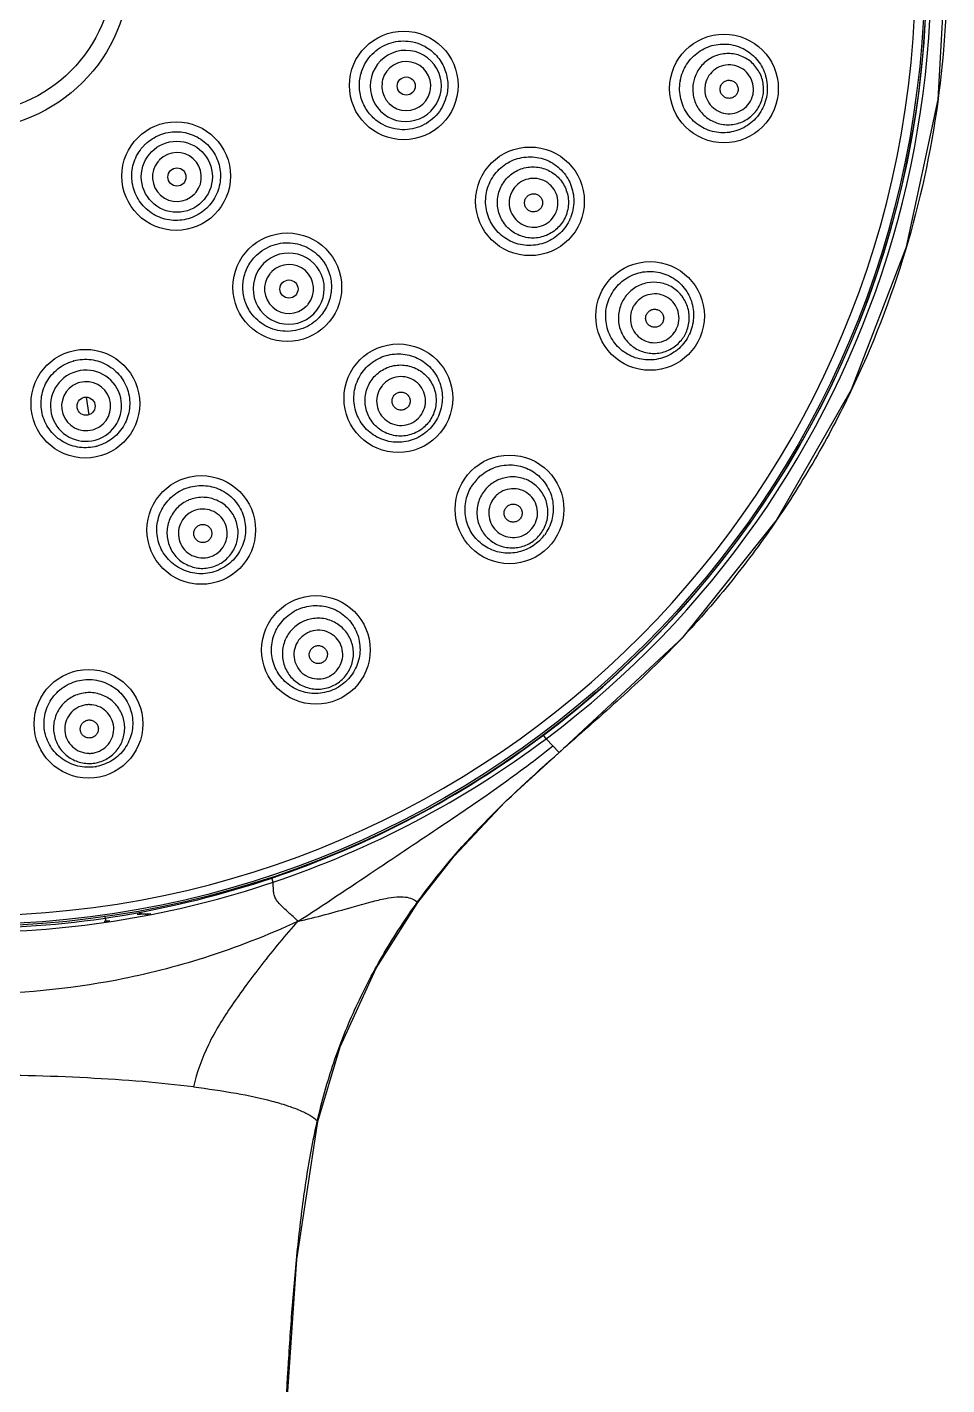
# Model space of a CAD drawing. Extents: x -5791 to -5371, y -4731 to -4434.
# Drawn here: x -5519.93 to -5511.8, y -4609.29 to -4597.3 of the extents above; entities that cross this region are included whole.
import ezdxf

# ---------------------------------------------------------------- set-up
doc = ezdxf.new("R2010")
doc.units = 0
doc.header["$LTSCALE"] = 7
doc.layers.get('0').update_dxf_attribs({"color": 2, "linetype": 'CONTINUOUS'})
doc.layers.add('DWG', color=7, linetype='CONTINUOUS')

# ---------------------------------------------------------------- blocks, each defined once
blk = doc.blocks.new('A$C62325126')
at = {"color": 6, "linetype": 'Continuous'}
for p, q in [((13.867, 46.445), (13.89, 46.288)), ((17.93, 43.426), (17.906, 43.458)), ((17.93, 43.426), (18.047, 43.306)), ((18.054, 43.312), (18.047, 43.306)), ((18.047, 43.306), (18.047, 43.306))]:
    blk.add_line(p, q, dxfattribs=at)
at = {"color": 7, "linetype": 'Continuous'}
for centre, radius in [((12.831, 50.229), 1.42), ((12.831, 50.229), 1.275), ((16.673, 49.199), 0.48), ((19.502, 49.172), 0.48), ((16.695, 49.194), 0.0799), ((14.662, 48.398), 0.48), ((14.668, 48.392), 0.314), ((17.788, 48.175), 0.48), ((14.669, 48.39), 0.08), ((15.644, 47.416), 0.48), ((18.849, 47.162), 0.48), ((15.659, 47.4), 0.0799), ((16.625, 46.435), 0.48), ((13.86, 46.387), 0.48), ((13.866, 46.365), 0.0799), ((17.607, 45.453), 0.48), ((14.884, 45.271), 0.48), ((15.897, 44.211), 0.48), ((13.888, 43.558), 0.48)]:
    blk.add_circle(centre, radius, dxfattribs=at)
for centre, radius, start, end in [((16.691, 49.195), 0.314, 344.9242, 165.0758), ((16.673, 49.204), 0.387, 60.9716, 61.8029), ((16.671, 49.2), 0.39, 163.7858, 164.9995), ((16.695, 49.194), 0.216, 351.7375, 165.0776), ((16.69, 49.194), 0.314, 164.9242, 345.0758), ((16.695, 49.193), 0.216, 171.7375, 345.0776), ((16.695, 49.193), 0.217, 165.003, 171.7931), ((19.503, 49.172), 0.393, 169.7006, 170.9994), ((19.543, 49.166), 0.317, 161.8524, 170.993), ((19.55, 49.165), 0.218, 161.8524, 170.993), ((16.694, 49.194), 0.217, 345.003, 351.7931), ((16.672, 49.2), 0.39, 343.6345, 344.9993), ((19.545, 49.165), 0.218, 341.8524, 350.993), ((19.535, 49.167), 0.317, 341.8524, 350.993), ((16.67, 49.196), 0.388, 238.0928, 238.8692), ((14.66, 48.4), 0.39, 133.806, 136.1939), ((14.669, 48.39), 0.216, 321.2337, 135.0169), ((14.669, 48.39), 0.216, 141.2337, 315.0169), ((14.67, 48.39), 0.216, 135.0023, 141.2438), ((14.669, 48.391), 0.216, 315.0023, 321.2438), ((17.788, 48.176), 0.392, 156.2965, 157.4995), ((17.821, 48.162), 0.217, 157.5022, 163.7151), ((14.664, 48.396), 0.389, 313.6111, 316.3887), ((17.819, 48.163), 0.217, 337.5022, 343.7151), ((17.784, 48.177), 0.391, 336.1626, 337.4994), ((15.642, 47.418), 0.39, 133.7858, 136.214), ((15.657, 47.404), 0.314, 314.9242, 135.0759), ((15.656, 47.403), 0.314, 134.9242, 315.0759), ((15.659, 47.4), 0.216, 141.7375, 315.0776), ((15.66, 47.4), 0.217, 135.003, 141.7931), ((15.66, 47.401), 0.216, 321.7375, 135.0776), ((15.646, 47.42), 0.387, 30.9715, 31.8029), ((18.851, 47.162), 0.394, 153.0005, 154.2037), ((18.85, 47.162), 0.393, 151.7006, 152.9994), ((18.886, 47.144), 0.317, 143.8524, 152.993), ((18.892, 47.14), 0.218, 143.8524, 152.993), ((15.639, 47.415), 0.388, 208.0928, 208.8693), ((15.659, 47.401), 0.217, 315.003, 321.7931), ((15.643, 47.417), 0.39, 313.6345, 316.3653), ((18.887, 47.143), 0.218, 323.8524, 332.993), ((18.879, 47.147), 0.317, 323.8524, 332.993), ((18.84, 47.167), 0.393, 331.6816, 332.9994), ((18.84, 47.167), 0.393, 333.0008, 334.4351), ((13.865, 46.368), 0.315, 105.003, 111.7931), ((13.86, 46.389), 0.39, 105.0005, 106.214), ((13.866, 46.369), 0.314, 291.7352, 105.08), ((16.625, 46.435), 0.392, 133.7964, 136.2114), ((13.865, 46.369), 0.314, 111.7352, 285.0799), ((13.866, 46.365), 0.216, 111.7375, 285.0777), ((13.866, 46.364), 0.217, 105.003, 111.7931), ((13.867, 46.365), 0.216, 291.7375, 105.0777), ((16.65, 46.409), 0.217, 135.0022, 141.2151), ((16.648, 46.411), 0.217, 315.0022, 321.2151), ((13.866, 46.366), 0.217, 285.003, 291.7931), ((13.865, 46.37), 0.315, 285.003, 291.7931), ((16.622, 46.438), 0.391, 313.6626, 316.3349), ((13.86, 46.388), 0.39, 285.0007, 286.3653), ((17.612, 45.448), 0.398, 136.2156, 144.2743), ((17.608, 45.452), 0.394, 135.0005, 136.2037), ((17.608, 45.452), 0.393, 133.7006, 134.9994), ((14.884, 45.272), 0.392, 112.5005, 113.7114), ((17.61, 45.449), 0.397, 144.2675, 149.5771), ((17.636, 45.424), 0.317, 125.8524, 134.993), ((17.641, 45.419), 0.218, 125.8524, 134.993), ((14.896, 45.244), 0.316, 112.5022, 118.7151), ((14.898, 45.238), 0.217, 112.5022, 118.7151), ((17.637, 45.422), 0.218, 305.8524, 314.993), ((17.596, 45.463), 0.398, 316.4473, 323.8851), ((17.63, 45.429), 0.317, 305.8524, 314.993), ((17.6, 45.46), 0.393, 313.6816, 314.9994), ((17.6, 45.46), 0.393, 315.0008, 316.4351), ((14.897, 45.241), 0.217, 292.5022, 298.7151), ((14.894, 45.248), 0.316, 292.5022, 298.7151), ((14.882, 45.276), 0.391, 292.5006, 293.8349), ((15.898, 44.209), 0.394, 117.0005, 118.2036), ((15.898, 44.21), 0.393, 115.7006, 116.9994), ((15.916, 44.174), 0.317, 107.8524, 116.993), ((15.919, 44.168), 0.218, 107.8524, 116.993), ((15.917, 44.172), 0.218, 287.8524, 296.993), ((13.894, 43.517), 0.317, 89.8524, 98.993), ((15.912, 44.181), 0.317, 287.8524, 296.993), ((15.893, 44.22), 0.393, 295.6816, 296.9994), ((15.893, 44.219), 0.393, 297.0008, 298.4351), ((13.895, 43.51), 0.218, 89.8524, 98.993), ((13.893, 43.525), 0.317, 269.8524, 278.993), ((13.894, 43.515), 0.218, 269.8524, 278.993), ((13.886, 43.567), 0.393, 279.0008, 280.4351)]:
    blk.add_arc(centre, radius, start, end, dxfattribs=at)
at = {"color": 6, "linetype": 'Continuous'}
for centre, radius, start, end in [((14.399, 42.078), 0.2, 251.2061, 281.0555), ((14.342, 42.725), 0.849, 273.1524, 273.9706), ((14.352, 42.577), 0.701, 273.9721, 274.6628), ((14.382, 41.806), 0.0719, 61.8813, 69.6216), ((14.368, 42.384), 0.507, 274.6168, 275.7906), ((12.831, 50.229), 8.5, 278.0785, 278.4196)]:
    blk.add_arc(centre, radius, start, end, dxfattribs=at)
at = {"color": 7, "linetype": 'Continuous'}
for points, knots in [([(16.296, 49.309), (16.312, 49.364), (16.37, 49.469), (16.515, 49.573), (16.69, 49.605), (16.805, 49.573), (16.856, 49.546)], [0, 0, 0, 0, 1189.095, 2376.071097, 3560.687327, 4744.350396, 4744.350396, 4744.350396, 4744.350396]), ([(19.116, 49.242), (19.126, 49.292), (19.163, 49.389), (19.27, 49.502), (19.411, 49.565), (19.565, 49.57), (19.709, 49.514), (19.821, 49.408), (19.885, 49.266), (19.888, 49.162), (19.88, 49.112)], [0, 0, 0, 0, 1096.721913, 2188.734422, 3274.907774, 4357.07615, 5439.426764, 6526.099829, 7618.612836, 8715.623981, 8715.623981, 8715.623981, 8715.623981]), ([(16.861, 49.543), (16.899, 49.522), (16.967, 49.467), (17.038, 49.356), (17.068, 49.228), (17.06, 49.14), (17.049, 49.099)], [0, 0, 0, 0, 1182.065983, 2365.96737, 3551.618073, 4738.75117, 4738.75117, 4738.75117, 4738.75117]), ([(19.848, 49.117), (19.854, 49.156), (19.852, 49.236), (19.805, 49.345), (19.722, 49.43), (19.614, 49.479), (19.496, 49.485), (19.383, 49.447), (19.292, 49.371), (19.254, 49.301), (19.242, 49.264)], [0, 0, 0, 0, 1092.760298, 2183.773049, 3272.783037, 4360.050022, 5446.967787, 6535.116456, 7625.213858, 8717.488874, 8717.488874, 8717.488874, 8717.488874]), ([(19.76, 49.131), (19.764, 49.158), (19.762, 49.213), (19.73, 49.288), (19.673, 49.346), (19.599, 49.38), (19.518, 49.384), (19.44, 49.358), (19.378, 49.306), (19.351, 49.258), (19.343, 49.232)], [0, 0, 0, 0, 1094.6297, 2187.479567, 3278.293776, 4367.324614, 5456.005902, 6545.957773, 7637.891366, 8732.035745, 8732.035745, 8732.035745, 8732.035745]), ([(16.465, 48.867), (16.43, 48.888), (16.366, 48.944), (16.302, 49.053), (16.275, 49.176), (16.283, 49.261), (16.294, 49.301)], [0, 0, 0, 0, 1191.641441, 2385.001711, 3579.945988, 4776.162613, 4776.162613, 4776.162613, 4776.162613]), ([(19.88, 49.112), (19.872, 49.062), (19.836, 48.963), (19.731, 48.848), (19.59, 48.782), (19.435, 48.775), (19.289, 48.83), (19.175, 48.936), (19.111, 49.078), (19.107, 49.183), (19.115, 49.234)], [0, 0, 0, 0, 1103.758787, 2203.093754, 3296.382477, 4385.328124, 5474.205657, 6567.271372, 7666.253029, 8769.726017, 8769.726017, 8769.726017, 8769.726017]), ([(19.23, 49.215), (19.224, 49.177), (19.226, 49.097), (19.272, 48.988), (19.355, 48.902), (19.463, 48.853), (19.582, 48.847), (19.694, 48.885), (19.785, 48.962), (19.824, 49.031), (19.836, 49.068)], [0, 0, 0, 0, 1100.124945, 2198.490565, 3294.839925, 4389.434535, 5483.677571, 6579.159807, 7676.603909, 8776.240301, 8776.240301, 8776.240301, 8776.240301]), ([(19.335, 49.199), (19.331, 49.172), (19.332, 49.118), (19.364, 49.042), (19.421, 48.984), (19.495, 48.95), (19.577, 48.946), (19.654, 48.972), (19.717, 49.024), (19.743, 49.072), (19.751, 49.098)], [0, 0, 0, 0, 1099.688631, 2197.589203, 3293.444709, 4387.508602, 5481.22133, 6576.210512, 7673.190577, 8772.391644, 8772.391644, 8772.391644, 8772.391644]), ([(19.469, 49.177), (19.47, 49.188), (19.478, 49.208), (19.499, 49.231), (19.528, 49.245), (19.56, 49.246), (19.59, 49.235), (19.613, 49.213), (19.627, 49.184), (19.627, 49.163), (19.626, 49.153)], [0, 0, 0, 0, 1097.133615, 2192.513184, 3285.524802, 4377.025691, 5468.514631, 6561.590775, 7657.129939, 8754.329014, 8754.329014, 8754.329014, 8754.329014]), ([(17.046, 49.09), (17.03, 49.033), (16.969, 48.925), (16.818, 48.822), (16.637, 48.795), (16.52, 48.833), (16.469, 48.864)], [0, 0, 0, 0, 1195.111746, 2387.772831, 3577.907516, 4767.070142, 4767.070142, 4767.070142, 4767.070142]), ([(19.626, 49.153), (19.624, 49.142), (19.617, 49.122), (19.595, 49.099), (19.566, 49.085), (19.534, 49.084), (19.505, 49.095), (19.481, 49.117), (19.468, 49.146), (19.467, 49.167), (19.469, 49.177)], [0, 0, 0, 0, 1098.509105, 2195.261965, 3289.643905, 4382.513223, 5475.370576, 6569.817123, 7666.729778, 8765.304425, 8765.304425, 8765.304425, 8765.304425]), ([(14.391, 48.681), (14.427, 48.715), (14.514, 48.772), (14.666, 48.8), (14.817, 48.769), (14.945, 48.683), (15.032, 48.555), (15.063, 48.404), (15.036, 48.252), (14.98, 48.164), (14.945, 48.128)], [0, 0, 0, 0, 1132.901826, 2265.04783, 3396.467967, 4527.365224, 5658.37079, 6790.081377, 7922.673982, 9056.375624, 9056.375624, 9056.375624, 9056.375624]), ([(14.932, 48.115), (14.895, 48.08), (14.808, 48.024), (14.656, 47.996), (14.505, 48.028), (14.377, 48.114), (14.291, 48.243), (14.26, 48.394), (14.288, 48.546), (14.344, 48.633), (14.379, 48.669)], [0, 0, 0, 0, 1142.178765, 2283.240673, 3423.413933, 4562.87606, 5702.227895, 6842.105643, 7982.714581, 9124.085342, 9124.085342, 9124.085342, 9124.085342]), ([(17.429, 48.333), (17.45, 48.379), (17.509, 48.465), (17.639, 48.55), (17.792, 48.578), (17.943, 48.547), (18.071, 48.459), (18.156, 48.329), (18.185, 48.177), (18.165, 48.074), (18.145, 48.028)], [0, 0, 0, 0, 1118.034859, 2233.051777, 3344.351653, 4453.10987, 5562.032167, 6673.703227, 7789.125812, 8907.470349, 8907.470349, 8907.470349, 8907.470349]), ([(17.524, 48.285), (17.54, 48.323), (17.587, 48.393), (17.691, 48.463), (17.814, 48.487), (17.937, 48.463), (18.042, 48.393), (18.111, 48.288), (18.136, 48.165), (18.119, 48.083), (18.104, 48.045)], [0, 0, 0, 0, 1116.453937, 2231.74266, 3345.833321, 4458.990572, 5572.147485, 6686.237329, 7801.525237, 8917.978836, 8917.978836, 8917.978836, 8917.978836]), ([(18.027, 48.102), (18.034, 48.128), (18.04, 48.184), (18.016, 48.264), (17.965, 48.329), (17.893, 48.371), (17.811, 48.383), (17.73, 48.364), (17.662, 48.316), (17.631, 48.27), (17.621, 48.245)], [0, 0, 0, 0, 1117.794128, 2234.212972, 3349.517304, 4463.983493, 5578.588758, 6694.234026, 7811.008805, 8928.979407, 8928.979407, 8928.979407, 8928.979407]), ([(18.142, 48.019), (18.121, 47.973), (18.062, 47.887), (17.931, 47.803), (17.779, 47.775), (17.627, 47.807), (17.5, 47.894), (17.415, 48.024), (17.386, 48.177), (17.407, 48.279), (17.426, 48.326)], [0, 0, 0, 0, 1126.239056, 2249.326102, 3368.553521, 4485.063444, 5601.579527, 6720.740996, 7843.676571, 8969.477734, 8969.477734, 8969.477734, 8969.477734]), ([(18.104, 48.045), (18.088, 48.007), (18.041, 47.937), (17.937, 47.867), (17.814, 47.842), (17.69, 47.867), (17.586, 47.936), (17.516, 48.041), (17.492, 48.164), (17.509, 48.247), (17.524, 48.285)], [0, 0, 0, 0, 1122.613867, 2244.05609, 3364.293641, 4483.592633, 5602.891284, 6723.128014, 7844.569418, 8967.182945, 8967.182945, 8967.182945, 8967.182945]), ([(17.746, 48.193), (17.75, 48.202), (17.762, 48.22), (17.789, 48.238), (17.82, 48.244), (17.851, 48.238), (17.878, 48.22), (17.896, 48.194), (17.902, 48.162), (17.898, 48.141), (17.894, 48.132)], [0, 0, 0, 0, 1120.467377, 2239.867708, 3357.876508, 4475.070772, 5592.252754, 6710.327434, 7829.890612, 8950.424704, 8950.424704, 8950.424704, 8950.424704]), ([(17.613, 48.223), (17.605, 48.197), (17.6, 48.141), (17.623, 48.061), (17.675, 47.995), (17.746, 47.954), (17.829, 47.941), (17.91, 47.96), (17.978, 48.008), (18.009, 48.055), (18.019, 48.08)], [0, 0, 0, 0, 1122.782654, 2244.183886, 3364.465632, 4483.905494, 5603.485054, 6724.109257, 7845.868013, 8968.827928, 8968.827928, 8968.827928, 8968.827928]), ([(17.894, 48.132), (17.89, 48.122), (17.878, 48.104), (17.851, 48.087), (17.82, 48.08), (17.788, 48.086), (17.762, 48.104), (17.744, 48.131), (17.738, 48.162), (17.742, 48.183), (17.746, 48.193)], [0, 0, 0, 0, 1122.033565, 2242.998592, 3362.570144, 4481.326021, 5600.069599, 6719.707122, 7840.835224, 8962.935598, 8962.935598, 8962.935598, 8962.935598]), ([(15.372, 47.699), (15.414, 47.739), (15.516, 47.801), (15.694, 47.819), (15.861, 47.759), (15.945, 47.673), (15.975, 47.625)], [0, 0, 0, 0, 1219.626887, 2437.080549, 3652.113253, 4866.167612, 4866.167612, 4866.167612, 4866.167612]), ([(15.297, 47.232), (15.278, 47.268), (15.251, 47.347), (15.248, 47.471), (15.284, 47.59), (15.332, 47.658), (15.36, 47.688)], [0, 0, 0, 0, 1221.74932, 2445.224649, 3670.302779, 4896.914429, 4896.914429, 4896.914429, 4896.914429]), ([(15.978, 47.62), (16, 47.584), (16.032, 47.503), (16.038, 47.374), (16.003, 47.25), (15.954, 47.179), (15.925, 47.148)], [0, 0, 0, 0, 1216.394952, 2434.635787, 3654.642388, 4876.466431, 4876.466431, 4876.466431, 4876.466431]), ([(18.504, 47.348), (18.528, 47.393), (18.593, 47.473), (18.728, 47.547), (18.88, 47.564), (19.027, 47.523), (19.147, 47.429), (19.223, 47.295), (19.243, 47.143), (19.216, 47.043), (19.195, 46.997)], [0, 0, 0, 0, 1126.805759, 2248.826685, 3364.896096, 4476.795363, 5588.732374, 6704.935955, 7827.099333, 8954.250838, 8954.250838, 8954.250838, 8954.250838]), ([(19.161, 47.004), (19.178, 47.038), (19.201, 47.115), (19.191, 47.233), (19.138, 47.34), (19.051, 47.42), (18.94, 47.462), (18.821, 47.461), (18.711, 47.417), (18.653, 47.362), (18.63, 47.331)], [0, 0, 0, 0, 1123.629673, 2245.462112, 3365.235075, 4483.215918, 5600.837991, 6719.726081, 7840.618138, 8963.749257, 8963.749257, 8963.749257, 8963.749257]), ([(19.186, 46.981), (19.162, 46.936), (19.097, 46.856), (18.962, 46.782), (18.809, 46.765), (18.662, 46.806), (18.542, 46.901), (18.467, 47.035), (18.448, 47.188), (18.474, 47.288), (18.496, 47.333)], [0, 0, 0, 0, 1135.126601, 2265.447516, 3389.62803, 4509.457863, 5629.230852, 6753.21407, 7883.203162, 9018.015005, 9018.015005, 9018.015005, 9018.015005]), ([(18.603, 47.288), (18.586, 47.253), (18.563, 47.177), (18.573, 47.058), (18.626, 46.951), (18.714, 46.871), (18.824, 46.829), (18.943, 46.83), (19.054, 46.875), (19.112, 46.929), (19.134, 46.961)], [0, 0, 0, 0, 1130.547734, 2259.287168, 3385.954446, 4510.818571, 5635.321716, 6761.098673, 7888.891936, 9018.938046, 9018.938046, 9018.938046, 9018.938046]), ([(19.081, 47.044), (19.093, 47.068), (19.109, 47.12), (19.102, 47.202), (19.066, 47.275), (19.006, 47.33), (18.929, 47.359), (18.848, 47.358), (18.772, 47.328), (18.732, 47.29), (18.716, 47.269)], [0, 0, 0, 0, 1125.467452, 2249.104607, 3370.648619, 4490.359142, 5609.710581, 6730.36874, 7853.064636, 8978.033532, 8978.033532, 8978.033532, 8978.033532]), ([(15.912, 47.135), (15.869, 47.094), (15.763, 47.031), (15.58, 47.017), (15.41, 47.084), (15.328, 47.176), (15.299, 47.227)], [0, 0, 0, 0, 1229.336534, 2456.152292, 3680.368759, 4903.584599, 4903.584599, 4903.584599, 4903.584599]), ([(18.698, 47.239), (18.686, 47.215), (18.671, 47.163), (18.678, 47.082), (18.714, 47.008), (18.774, 46.953), (18.85, 46.924), (18.932, 46.925), (19.008, 46.955), (19.047, 46.993), (19.063, 47.015)], [0, 0, 0, 0, 1130.219214, 2258.600404, 3384.879614, 4509.317592, 5633.394972, 6758.784588, 7886.220545, 9015.939098, 9015.939098, 9015.939098, 9015.939098]), ([(18.961, 47.106), (18.956, 47.096), (18.943, 47.079), (18.915, 47.064), (18.883, 47.06), (18.853, 47.069), (18.828, 47.088), (18.812, 47.116), (18.808, 47.148), (18.814, 47.169), (18.819, 47.178)], [0, 0, 0, 0, 1129.30142, 2256.797537, 3381.85616, 4505.359428, 5628.850041, 6753.974224, 7881.633759, 9011.002204, 9011.002204, 9011.002204, 9011.002204]), ([(18.819, 47.178), (18.824, 47.187), (18.837, 47.204), (18.865, 47.22), (18.896, 47.223), (18.927, 47.215), (18.952, 47.195), (18.968, 47.167), (18.971, 47.135), (18.965, 47.115), (18.961, 47.106)], [0, 0, 0, 0, 1127.689657, 2253.576587, 3377.029503, 4498.929283, 5620.816425, 6744.334807, 7870.384923, 8998.141508, 8998.141508, 8998.141508, 8998.141508]), ([(16.354, 46.718), (16.39, 46.753), (16.477, 46.809), (16.628, 46.837), (16.779, 46.807), (16.907, 46.721), (16.993, 46.594), (17.024, 46.443), (16.995, 46.291), (16.939, 46.204), (16.905, 46.168)], [0, 0, 0, 0, 1148.404166, 2293.738996, 3435.282008, 4574.184, 5713.162665, 6854.866249, 8000.401675, 9149.189005, 9149.189005, 9149.189005, 9149.189005]), ([(13.961, 46.011), (13.912, 45.998), (13.808, 45.991), (13.66, 46.04), (13.543, 46.142), (13.473, 46.28), (13.461, 46.435), (13.509, 46.583), (13.61, 46.702), (13.702, 46.749), (13.751, 46.763)], [0, 0, 0, 0, 1174.743267, 2347.665348, 3518.411172, 4687.506534, 5856.467769, 7026.882346, 8199.37973, 9373.693448, 9373.693448, 9373.693448, 9373.693448]), ([(13.759, 46.766), (13.808, 46.779), (13.912, 46.786), (14.059, 46.737), (14.177, 46.636), (14.247, 46.497), (14.259, 46.342), (14.212, 46.195), (14.111, 46.076), (14.019, 46.028), (13.97, 46.014)], [0, 0, 0, 0, 1166.772866, 2331.928338, 3495.023784, 4656.608902, 5818.221944, 6981.403572, 8146.755338, 9314.154153, 9314.154153, 9314.154153, 9314.154153]), ([(16.892, 46.155), (16.855, 46.12), (16.768, 46.064), (16.617, 46.036), (16.466, 46.067), (16.338, 46.153), (16.253, 46.28), (16.222, 46.431), (16.251, 46.583), (16.307, 46.67), (16.342, 46.706)], [0, 0, 0, 0, 1157.278885, 2311.347364, 3461.476487, 4608.785425, 5756.016396, 6905.87642, 8059.592052, 9216.465817, 9216.465817, 9216.465817, 9216.465817]), ([(16.423, 46.637), (16.452, 46.666), (16.522, 46.713), (16.645, 46.737), (16.768, 46.713), (16.873, 46.643), (16.943, 46.539), (16.967, 46.415), (16.942, 46.292), (16.895, 46.222), (16.866, 46.193)], [0, 0, 0, 0, 1146.957498, 2292.692516, 3437.157961, 4580.608071, 5724.107263, 6868.616856, 8014.43771, 9161.405871, 9161.405871, 9161.405871, 9161.405871]), ([(16.866, 46.193), (16.838, 46.164), (16.768, 46.117), (16.644, 46.093), (16.521, 46.117), (16.417, 46.187), (16.347, 46.291), (16.323, 46.415), (16.347, 46.538), (16.394, 46.608), (16.423, 46.637)], [0, 0, 0, 0, 1153.652029, 2306.074443, 3457.219874, 4607.344043, 5757.517581, 6908.707417, 8061.216168, 9214.878922, 9214.878922, 9214.878922, 9214.878922]), ([(16.817, 46.276), (16.834, 46.297), (16.861, 46.346), (16.87, 46.429), (16.847, 46.509), (16.797, 46.575), (16.726, 46.618), (16.644, 46.631), (16.562, 46.613), (16.516, 46.582), (16.497, 46.563)], [0, 0, 0, 0, 1148.881292, 2296.348736, 3442.67053, 4588.130981, 5733.734682, 6880.407639, 8028.241695, 9177.304756, 9177.304756, 9177.304756, 9177.304756]), ([(16.481, 46.545), (16.464, 46.524), (16.438, 46.475), (16.429, 46.392), (16.451, 46.312), (16.502, 46.246), (16.573, 46.203), (16.655, 46.19), (16.736, 46.208), (16.782, 46.239), (16.802, 46.258)], [0, 0, 0, 0, 1153.244308, 2305.069397, 3455.744487, 4605.554962, 5755.509231, 6906.536818, 8058.729912, 9212.156678, 9212.156678, 9212.156678, 9212.156678]), ([(16.706, 46.354), (16.698, 46.347), (16.681, 46.335), (16.649, 46.328), (16.618, 46.335), (16.591, 46.352), (16.574, 46.379), (16.567, 46.41), (16.574, 46.442), (16.586, 46.459), (16.593, 46.467)], [0, 0, 0, 0, 1152.871838, 2304.645841, 3454.987873, 4604.491463, 5753.982118, 6904.391221, 8056.332065, 9209.272253, 9209.272253, 9209.272253, 9209.272253]), ([(16.593, 46.467), (16.6, 46.474), (16.618, 46.486), (16.649, 46.492), (16.681, 46.486), (16.707, 46.468), (16.725, 46.442), (16.731, 46.411), (16.725, 46.379), (16.713, 46.361), (16.706, 46.354)], [0, 0, 0, 0, 1151.169991, 2301.243768, 3449.887687, 4597.694402, 5745.488202, 6894.199092, 8044.439464, 9195.677704, 9195.677704, 9195.677704, 9195.677704]), ([(17.336, 45.736), (17.371, 45.769), (17.453, 45.824), (17.597, 45.855), (17.742, 45.832), (17.868, 45.758), (17.958, 45.643), (18, 45.503), (17.989, 45.356), (17.946, 45.268), (17.918, 45.229)], [0, 0, 0, 0, 1157.790481, 2310.950265, 3458.275813, 4601.063155, 5743.122753, 6888.61381, 8039.926774, 9197.043441, 9197.043441, 9197.043441, 9197.043441]), ([(17.854, 45.205), (17.882, 45.233), (17.927, 45.299), (17.954, 45.414), (17.937, 45.532), (17.878, 45.635), (17.786, 45.71), (17.673, 45.745), (17.554, 45.737), (17.482, 45.703), (17.45, 45.681)], [0, 0, 0, 0, 1154.976274, 2308.104816, 3459.11619, 4608.285462, 5757.086211, 6907.188659, 8059.351257, 9213.815425, 9213.815425, 9213.815425, 9213.815425]), ([(15.032, 44.915), (14.985, 44.895), (14.883, 44.874), (14.731, 44.904), (14.601, 44.989), (14.513, 45.116), (14.481, 45.268), (14.51, 45.42), (14.595, 45.551), (14.68, 45.61), (14.727, 45.631)], [0, 0, 0, 0, 1184.247468, 2365.475992, 3542.653171, 4716.839096, 5890.849028, 7067.519556, 8248.162297, 9432.069459, 9432.069459, 9432.069459, 9432.069459]), ([(14.734, 45.634), (14.781, 45.653), (14.883, 45.674), (15.036, 45.645), (15.166, 45.56), (15.253, 45.432), (15.285, 45.281), (15.257, 45.129), (15.172, 44.998), (15.087, 44.939), (15.041, 44.918)], [0, 0, 0, 0, 1175.956197, 2348.982465, 3518.10581, 4684.433181, 5850.754747, 7019.840347, 8192.876199, 9369.270543, 9369.270543, 9369.270543, 9369.270543]), ([(17.871, 45.176), (17.838, 45.144), (17.758, 45.091), (17.62, 45.058), (17.48, 45.076), (17.355, 45.142), (17.262, 45.248), (17.212, 45.38), (17.212, 45.521), (17.245, 45.61), (17.268, 45.65)], [0, 0, 0, 0, 1167.312214, 2330.207781, 3487.32078, 4639.584048, 5790.437418, 6943.907019, 8102.775654, 9267.087255, 9267.087255, 9267.087255, 9267.087255]), ([(17.412, 45.648), (17.384, 45.62), (17.339, 45.555), (17.312, 45.439), (17.329, 45.321), (17.388, 45.218), (17.48, 45.143), (17.594, 45.108), (17.712, 45.116), (17.784, 45.15), (17.816, 45.173)], [0, 0, 0, 0, 1160.810025, 2319.762986, 3476.588084, 4631.561776, 5786.165084, 6942.076666, 8100.058803, 9260.354136, 9260.354136, 9260.354136, 9260.354136]), ([(17.791, 45.269), (17.81, 45.287), (17.841, 45.333), (17.86, 45.412), (17.848, 45.493), (17.808, 45.564), (17.744, 45.615), (17.666, 45.639), (17.585, 45.634), (17.535, 45.611), (17.514, 45.595)], [0, 0, 0, 0, 1156.68098, 2311.480544, 3464.128676, 4614.892482, 5765.287502, 6917.025846, 8070.858718, 9227.027673, 9227.027673, 9227.027673, 9227.027673]), ([(14.744, 45.521), (14.709, 45.502), (14.647, 45.45), (14.589, 45.344), (14.574, 45.224), (14.604, 45.107), (14.676, 45.009), (14.78, 44.946), (14.899, 44.924), (14.978, 44.941), (15.015, 44.956)], [0, 0, 0, 0, 1179.973332, 2358.528601, 3535.9416, 4712.512182, 5889.230044, 7067.003892, 8245.935541, 9426.094929, 9426.094929, 9426.094929, 9426.094929]), ([(15.046, 44.971), (15.08, 44.99), (15.143, 45.042), (15.201, 45.148), (15.216, 45.268), (15.186, 45.385), (15.113, 45.482), (15.01, 45.546), (14.891, 45.567), (14.811, 45.551), (14.775, 45.536)], [0, 0, 0, 0, 1175.447562, 2349.4825, 3522.379549, 4694.437413, 5866.641991, 7039.898505, 8214.30838, 9389.941285, 9389.941285, 9389.941285, 9389.941285]), ([(17.487, 45.572), (17.468, 45.554), (17.437, 45.508), (17.419, 45.429), (17.431, 45.348), (17.471, 45.277), (17.534, 45.226), (17.612, 45.201), (17.694, 45.207), (17.743, 45.23), (17.765, 45.246)], [0, 0, 0, 0, 1160.687591, 2319.487247, 3476.128021, 4630.87794, 5785.257796, 6940.985629, 8098.815247, 9258.989038, 9258.989038, 9258.989038, 9258.989038]), ([(17.696, 45.364), (17.688, 45.357), (17.67, 45.345), (17.639, 45.339), (17.608, 45.345), (17.581, 45.362), (17.564, 45.389), (17.557, 45.42), (17.564, 45.452), (17.576, 45.469), (17.583, 45.477)], [0, 0, 0, 0, 1160.173418, 2318.49224, 3474.306712, 4628.522931, 5782.725837, 6938.606912, 8097.092872, 9257.334837, 9257.334837, 9257.334837, 9257.334837]), ([(17.583, 45.477), (17.59, 45.484), (17.608, 45.496), (17.639, 45.502), (17.671, 45.496), (17.697, 45.479), (17.715, 45.452), (17.721, 45.421), (17.715, 45.389), (17.703, 45.372), (17.696, 45.364)], [0, 0, 0, 0, 1158.475542, 2315.099202, 3469.222178, 4621.749239, 5774.263007, 6928.452487, 8085.243041, 9243.78703, 9243.78703, 9243.78703, 9243.78703]), ([(14.794, 45.429), (14.77, 45.416), (14.727, 45.38), (14.687, 45.307), (14.677, 45.225), (14.698, 45.144), (14.747, 45.077), (14.818, 45.034), (14.9, 45.019), (14.955, 45.03), (14.98, 45.041)], [0, 0, 0, 0, 1180.087555, 2358.722505, 3536.180431, 4712.753595, 5889.474128, 7067.293311, 8246.305411, 9426.579958, 9426.579958, 9426.579958, 9426.579958]), ([(15.001, 45.051), (15.025, 45.064), (15.068, 45.099), (15.108, 45.172), (15.118, 45.255), (15.097, 45.336), (15.048, 45.402), (14.977, 45.446), (14.895, 45.461), (14.84, 45.449), (14.815, 45.439)], [0, 0, 0, 0, 1176.979574, 2352.510368, 3526.867238, 4700.341677, 5873.963096, 7048.680272, 8224.587223, 9401.753296, 9401.753296, 9401.753296, 9401.753296]), ([(14.928, 45.166), (14.918, 45.162), (14.897, 45.158), (14.866, 45.164), (14.839, 45.182), (14.822, 45.208), (14.815, 45.24), (14.822, 45.271), (14.839, 45.298), (14.857, 45.31), (14.867, 45.314)], [0, 0, 0, 0, 1180.281288, 2359.43857, 3537.129533, 4713.961763, 5890.780548, 7068.539687, 8247.867288, 9428.218348, 9428.218348, 9428.218348, 9428.218348]), ([(14.867, 45.314), (14.877, 45.318), (14.898, 45.322), (14.929, 45.316), (14.956, 45.298), (14.973, 45.271), (14.979, 45.24), (14.973, 45.209), (14.955, 45.182), (14.938, 45.17), (14.928, 45.166)], [0, 0, 0, 0, 1178.689866, 2356.257241, 3532.360275, 4707.605733, 5882.837765, 7059.008883, 8236.746348, 9415.505892, 9415.505892, 9415.505892, 9415.505892]), ([(16.063, 43.865), (16.018, 43.844), (15.918, 43.817), (15.765, 43.837), (15.631, 43.912), (15.537, 44.033), (15.495, 44.18), (15.513, 44.332), (15.587, 44.467), (15.668, 44.532), (15.712, 44.556)], [0, 0, 0, 0, 1193.98054, 2382.906189, 3565.372179, 4743.260669, 5921.088488, 7103.344818, 8291.919274, 9485.567764, 9485.567764, 9485.567764, 9485.567764]), ([(15.727, 44.564), (15.773, 44.586), (15.872, 44.612), (16.025, 44.593), (16.159, 44.518), (16.253, 44.398), (16.295, 44.251), (16.278, 44.098), (16.204, 43.963), (16.124, 43.898), (16.08, 43.874)], [0, 0, 0, 0, 1185.591951, 2366.149408, 3540.443971, 4710.349596, 5880.294058, 7054.727661, 8235.432835, 9421.387595, 9421.387595, 9421.387595, 9421.387595]), ([(15.772, 44.456), (15.738, 44.439), (15.674, 44.39), (15.613, 44.288), (15.593, 44.171), (15.617, 44.055), (15.681, 43.955), (15.778, 43.887), (15.894, 43.858), (15.973, 43.868), (16.01, 43.88)], [0, 0, 0, 0, 1188.128787, 2374.356439, 3558.405833, 4740.560147, 5922.335529, 7105.450325, 8290.684749, 9478.286966, 9478.286966, 9478.286966, 9478.286966]), ([(16.056, 43.899), (16.091, 43.917), (16.154, 43.965), (16.215, 44.067), (16.236, 44.184), (16.212, 44.3), (16.147, 44.4), (16.05, 44.469), (15.935, 44.498), (15.856, 44.488), (15.819, 44.476)], [0, 0, 0, 0, 1183.912368, 2365.930348, 3545.7778, 4723.736898, 5901.318408, 7080.234579, 8261.262855, 9444.650522, 9444.650522, 9444.650522, 9444.650522]), ([(15.821, 44.361), (15.797, 44.349), (15.753, 44.316), (15.711, 44.246), (15.697, 44.165), (15.714, 44.086), (15.758, 44.017), (15.825, 43.97), (15.904, 43.95), (15.958, 43.957), (15.984, 43.965)], [0, 0, 0, 0, 1188.291266, 2374.649333, 3558.796855, 4741.008452, 5922.841354, 7106.054641, 8291.420043, 9479.185525, 9479.185525, 9479.185525, 9479.185525]), ([(16.016, 43.978), (16.039, 43.991), (16.083, 44.024), (16.125, 44.094), (16.139, 44.174), (16.123, 44.254), (16.078, 44.323), (16.011, 44.37), (15.932, 44.39), (15.878, 44.383), (15.853, 44.375)], [0, 0, 0, 0, 1185.395861, 2368.863234, 3550.125449, 4729.456455, 5908.409689, 7088.739944, 8271.217071, 9456.088429, 9456.088429, 9456.088429, 9456.088429]), ([(15.954, 44.099), (15.945, 44.094), (15.924, 44.088), (15.893, 44.092), (15.865, 44.108), (15.845, 44.133), (15.836, 44.163), (15.84, 44.195), (15.856, 44.223), (15.873, 44.236), (15.882, 44.241)], [0, 0, 0, 0, 1188.285096, 2374.670601, 3558.490756, 4740.673544, 5922.842465, 7106.730279, 8293.286414, 9481.641489, 9481.641489, 9481.641489, 9481.641489]), ([(15.882, 44.241), (15.891, 44.246), (15.912, 44.251), (15.944, 44.248), (15.971, 44.232), (15.991, 44.207), (16, 44.177), (15.996, 44.145), (15.98, 44.117), (15.963, 44.104), (15.954, 44.099)], [0, 0, 0, 0, 1186.656589, 2371.416189, 3553.613956, 4734.176599, 5914.725395, 7096.990728, 8281.920725, 9468.647196, 9468.647196, 9468.647196, 9468.647196]), ([(13.947, 43.179), (13.897, 43.171), (13.792, 43.175), (13.65, 43.24), (13.543, 43.354), (13.489, 43.499), (13.496, 43.654), (13.562, 43.795), (13.677, 43.901), (13.776, 43.937), (13.826, 43.945)], [0, 0, 0, 0, 1216.078836, 2427.283693, 3631.825321, 4831.579466, 6031.256829, 7235.548563, 8446.35998, 9662.122204, 9662.122204, 9662.122204, 9662.122204]), ([(13.826, 43.945), (13.876, 43.953), (13.98, 43.949), (14.122, 43.886), (14.228, 43.774), (14.283, 43.63), (14.279, 43.476), (14.216, 43.335), (14.104, 43.228), (14.007, 43.19), (13.957, 43.181)], [0, 0, 0, 0, 1208.846006, 2412.894608, 3610.520145, 4803.501222, 5996.3773, 7193.778125, 8397.622602, 9606.872128, 9606.872128, 9606.872128, 9606.872128]), ([(13.844, 43.83), (13.806, 43.824), (13.731, 43.797), (13.641, 43.719), (13.586, 43.614), (13.572, 43.496), (13.603, 43.382), (13.674, 43.286), (13.775, 43.223), (13.853, 43.208), (13.892, 43.208)], [0, 0, 0, 0, 1209.998087, 2418.059716, 3623.902625, 4827.815359, 6031.342244, 7236.233495, 8443.283767, 9652.745674, 9652.745674, 9652.745674, 9652.745674]), ([(13.942, 43.212), (13.981, 43.218), (14.056, 43.245), (14.146, 43.323), (14.201, 43.428), (14.214, 43.546), (14.183, 43.66), (14.113, 43.756), (14.012, 43.819), (13.934, 43.834), (13.895, 43.834)], [0, 0, 0, 0, 1207.789699, 2413.646474, 3617.288579, 4819.004031, 6020.334339, 7223.026522, 8427.873787, 9635.128284, 9635.128284, 9635.128284, 9635.128284]), ([(13.861, 43.725), (13.835, 43.721), (13.783, 43.702), (13.721, 43.649), (13.683, 43.577), (13.674, 43.495), (13.695, 43.417), (13.744, 43.351), (13.813, 43.308), (13.867, 43.298), (13.894, 43.298)], [0, 0, 0, 0, 1210.499264, 2419.02887, 3625.306249, 4829.61131, 6033.530657, 7238.856484, 8446.375026, 9656.338763, 9656.338763, 9656.338763, 9656.338763]), ([(13.928, 43.3), (13.955, 43.304), (14.006, 43.323), (14.068, 43.376), (14.106, 43.448), (14.115, 43.53), (14.094, 43.608), (14.045, 43.674), (13.976, 43.717), (13.922, 43.727), (13.896, 43.727)], [0, 0, 0, 0, 1208.983358, 2415.999525, 3620.766285, 4823.563197, 6025.974877, 7229.791277, 8435.797646, 9644.246147, 9644.246147, 9644.246147, 9644.246147]), ([(13.907, 43.434), (13.897, 43.432), (13.875, 43.433), (13.846, 43.446), (13.825, 43.47), (13.814, 43.5), (13.815, 43.532), (13.828, 43.56), (13.852, 43.582), (13.872, 43.589), (13.882, 43.591)], [0, 0, 0, 0, 1211.060808, 2420.185435, 3626.695163, 4831.535785, 6036.362151, 7242.940536, 8452.238766, 9663.37077, 9663.37077, 9663.37077, 9663.37077]), ([(13.882, 43.591), (13.893, 43.593), (13.914, 43.592), (13.943, 43.579), (13.965, 43.555), (13.976, 43.525), (13.974, 43.494), (13.961, 43.465), (13.938, 43.443), (13.917, 43.436), (13.907, 43.434)], [0, 0, 0, 0, 1209.650932, 2417.367936, 3622.473086, 4825.911073, 6029.334821, 7234.508548, 8442.398953, 9652.120998, 9652.120998, 9652.120998, 9652.120998])]:
    blk.add_open_spline(points, degree=3, knots=knots, dxfattribs=at)
at = {"color": 6, "linetype": 'Continuous'}
for points, knots in [([(14.389, 41.877), (14.383, 41.877), (14.36, 41.875), (14.337, 41.874), (14.319, 41.872)], [0, 0, 0, 0, 676.502544, 2952.680343, 2952.680343, 2952.680343, 2952.680343]), ([(14.407, 41.873), (14.405, 41.874), (14.399, 41.876), (14.393, 41.877), (14.389, 41.877)], [0, 0, 0, 0, 771.463107, 2952.334767, 2952.334767, 2952.334767, 2952.334767]), ([(14.044, 41.816), (14.044, 41.816), (14.043, 41.817), (14.043, 41.819), (14.042, 41.822), (14.04, 41.83), (14.037, 41.843), (14.035, 41.854), (14.034, 41.861)], [0, 0, 0, 0, 133.027677, 478.73516, 1056.861036, 1877.910743, 4257.530157, 7539.124866, 7539.124866, 7539.124866, 7539.124866])]:
    blk.add_open_spline(points, degree=3, knots=knots, dxfattribs=at)
at = {"layer": 'DWG'}
for p, q in [((15.519, 42.158), (15.506, 42.195)), ((16.797, 41.98), (16.795, 41.984)), ((15.909, 40.044), (15.91, 40.05)), ((15.909, 40.044), (15.91, 40.05)), ((15.913, 40.044), (15.91, 40.05)), ((15.913, 40.044), (15.913, 40.044))]:
    blk.add_line(p, q, dxfattribs=at)
for points in [[(18.047, 43.306), (19.14, 44.325), (19.964, 45.353), (20.63, 46.512), (21.114, 47.773), (21.394, 49.076), (21.469, 50.398), (21.336, 51.749), (20.998, 53.048), (20.461, 54.282), (19.741, 55.414), (18.851, 56.425), (17.818, 57.284), (16.662, 57.973), (15.413, 58.474), (14.098, 58.775), (12.831, 58.869)], [(16.797, 41.98), (17.118, 42.388), (17.57, 42.868), (18.047, 43.306)], [(15.913, 40.044), (16.11, 40.704), (16.43, 41.398), (16.797, 41.98)], [(15.744, 16.221), (15.704, 23.463), (15.663, 28.967), (15.612, 32.778), (15.585, 35.336), (15.623, 37.27), (15.728, 38.825), (15.913, 40.044)]]:
    blk.add_lwpolyline(points, dxfattribs=at)
for radius in [8.46, 8.444]:
    blk.add_circle((12.831, 50.229), radius, dxfattribs=at)
for centre, radius, start, end in [((12.831, 50.229), 8.502, 306.8531, 90.0016), ((12.831, 50.229), 8.462, 306.853, 90.0008), ((12.831, 50.229), 8.365, 270.2569, 270), ((12.782, 50.287), 8.538, 288.6046, 306.883), ((12.792, 50.272), 8.559, 288.5716, 306.8881)]:
    blk.add_arc(centre, radius, start, end, dxfattribs=at)
for points, knots in [([(12.839, 58.869), (13.288, 58.868), (14.188, 58.797), (15.503, 58.481), (16.753, 57.966), (17.908, 57.262), (18.94, 56.387), (19.822, 55.363), (20.536, 54.215), (20.974, 53.176), (21.225, 52.314), (21.361, 51.654), (21.446, 50.985), (21.491, 50.088), (21.413, 48.966), (21.114, 47.652), (20.698, 46.61), (20.272, 45.822), (19.908, 45.257), (19.5, 44.722), (19.051, 44.219), (18.562, 43.755), (18.222, 43.461), (18.054, 43.312)], [0, 0, 0, 0, 1244.556837, 2489.123149, 3733.678067, 4978.227222, 6222.740533, 7467.121138, 8711.031021, 9954.535414, 10576.718743, 11198.856243, 11821.001171, 12443.10056, 13685.261628, 14924.595026, 16162.86927, 16782.853935, 17403.533122, 18024.911634, 18646.847957, 19269.28951, 19891.958421, 19891.958421, 19891.958421, 19891.958421]), ([(15.739, 41.813), (15.967, 41.961), (16.39, 42.244), (16.986, 42.643), (17.516, 43.001), (17.839, 43.242), (17.99, 43.364)], [0, 0, 0, 0, 1521.79377, 2843.304774, 4012.48618, 5098.406814, 5098.406814, 5098.406814, 5098.406814]), ([(16.795, 41.984), (16.972, 42.229), (17.367, 42.695), (17.818, 43.103), (18.047, 43.306)], [0, 0, 0, 0, 1427.36934, 2868.226726, 2868.226726, 2868.226726, 2868.226726]), ([(12.831, 41.753), (13.284, 41.753), (14.192, 41.829), (15.076, 42.051), (15.506, 42.195)], [0, 0, 0, 0, 1471.6992, 2943.720712, 2943.720712, 2943.720712, 2943.720712]), ([(12.831, 41.718), (13.286, 41.717), (14.199, 41.792), (15.087, 42.013), (15.519, 42.158)], [0, 0, 0, 0, 1472.356433, 2944.698286, 2944.698286, 2944.698286, 2944.698286]), ([(15.739, 41.813), (15.716, 41.836), (15.671, 41.877), (15.611, 41.931), (15.565, 41.977), (15.537, 42.018), (15.524, 42.056), (15.52, 42.103), (15.521, 42.136), (15.519, 42.158)], [0, 0, 0, 0, 1955.553823, 3594.789791, 4858.164516, 5804.543889, 6565.490995, 7250.491886, 8569.137699, 8569.137699, 8569.137699, 8569.137699]), ([(15.739, 41.813), (15.899, 41.85), (16.114, 41.908), (16.371, 41.982), (16.502, 42.015), (16.603, 42.032), (16.682, 42.031), (16.746, 42.015), (16.78, 41.995), (16.795, 41.984)], [0, 0, 0, 0, 3840.052882, 5207.913065, 6235.767387, 7000.617808, 7587.46049, 8071.040207, 8508.170495, 8508.170495, 8508.170495, 8508.170495]), ([(15.91, 40.05), (15.95, 40.224), (16.045, 40.567), (16.244, 41.064), (16.494, 41.539), (16.69, 41.838), (16.795, 41.984)], [0, 0, 0, 0, 1299.305152, 2599.388896, 3903.98607, 5211.966755, 5211.966755, 5211.966755, 5211.966755]), ([(15.739, 41.813), (15.47, 41.689), (14.945, 41.484), (13.975, 41.236), (13.269, 41.171), (12.831, 41.171)], [0, 0, 0, 0, 1202.17094, 2281.550439, 4058.645648, 4058.645648, 4058.645648, 4058.645648]), ([(15.739, 41.813), (15.626, 41.691), (15.471, 41.502), (15.281, 41.251), (15.116, 41.02), (14.936, 40.732), (14.844, 40.479), (14.815, 40.35)], [0, 0, 0, 0, 1816.949315, 2654.535878, 3442.25187, 4911.045222, 6347.473587, 6347.473587, 6347.473587, 6347.473587]), ([(14.815, 40.35), (14.666, 40.369), (14.354, 40.4), (13.693, 40.443), (13.18, 40.455), (12.831, 40.455)], [0, 0, 0, 0, 935.766255, 1953.539319, 4126.317016, 4126.317016, 4126.317016, 4126.317016]), ([(14.815, 40.35), (14.942, 40.334), (15.174, 40.301), (15.449, 40.243), (15.635, 40.189), (15.747, 40.148), (15.838, 40.104), (15.889, 40.069), (15.91, 40.05)], [0, 0, 0, 0, 2523.753864, 4663.73039, 5570.611838, 6360.373274, 7029.846194, 7581.255396, 7581.255396, 7581.255396, 7581.255396]), ([(15.628, 31.574), (15.618, 32.272), (15.602, 33.323), (15.584, 34.727), (15.583, 35.787), (15.602, 36.852), (15.641, 37.741), (15.691, 38.453), (15.739, 38.987), (15.806, 39.519), (15.869, 39.871), (15.909, 40.044)], [0, 0, 0, 0, 2776.851094, 4175.267974, 5579.679206, 6989.963309, 8406.200213, 9116.219056, 9827.066196, 10537.20614, 11245.563242, 11245.563242, 11245.563242, 11245.563242])]:
    blk.add_open_spline(points, degree=3, knots=knots, dxfattribs=at)

msp = doc.modelspace()

# ---------------------------------------------------------------- block references
at = {"layer": 'DWG'}
msp.add_blockref('A$C62325126', (-5533.27394, -4647.01025), dxfattribs=at)

doc.saveas('drawing.dxf')
